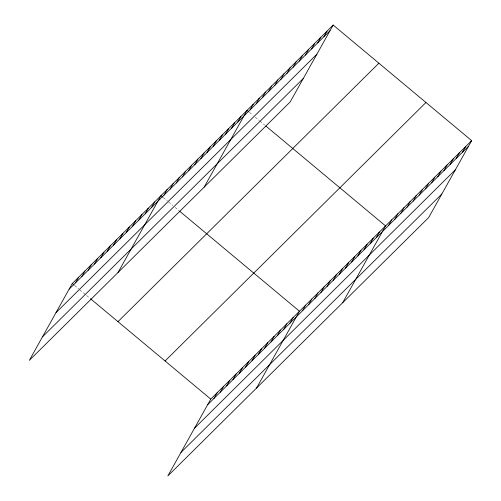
<?xml version="1.0" encoding="UTF-8"?>
<svg xmlns="http://www.w3.org/2000/svg" width="501" height="501" viewBox="0 0 501 501"><rect width="100%" height="100%" fill="white"/><g stroke="black" fill="none" stroke-linecap="round" stroke-linejoin="round"><path stroke-width="0.38" stroke-dasharray="2.5 1.88" d="M249.423 112.305L252.936 115.236M255.278 117.196L259.38 120.616M259.969 121.104L264.653 125.018M163.326 197.601L167.428 201.026M168.599 202.003L172.701 205.423M175.043 207.383L179.145 210.802M74.618 285.482L78.72 288.908M79.891 289.885L89.854 298.195"/><path stroke-width="0.75" d="M333.171 25.05L72.276 283.528L29.334 360.363L290.229 101.885L333.171 25.05L471.666 140.637L428.724 217.472L167.829 475.95L210.771 399.115L471.666 140.637M75.469 282.877L78.613 277.247M81.807 276.596L84.951 270.972M88.138 270.321L91.282 264.697M94.476 264.046L97.62 258.416M100.814 257.764L103.957 252.141M107.151 251.489L110.295 245.866M113.483 245.214L116.627 239.584M119.82 238.933L122.964 233.309M126.158 232.658L129.302 227.034M132.496 226.383L135.639 220.753M138.827 220.102L141.971 214.478M145.165 213.827L148.309 208.197M151.502 207.546L154.646 201.922M118.042 272.481L160.984 195.647L162.737 197.112M163.984 195.177L167.134 189.553M170.133 189.084L173.283 183.46M176.283 182.99L179.433 177.367M182.433 176.903L185.583 171.273M188.583 170.81L191.733 165.18M194.732 164.716L197.876 159.086M200.882 158.623L204.026 152.999M207.032 152.529L210.176 146.906M213.182 146.436L216.326 140.812M219.332 140.343L222.475 134.719M225.481 134.249L228.625 128.625M231.631 128.162L234.775 122.532M237.781 122.069L240.925 116.439M204.132 187.18L247.074 110.345L248.834 111.817M250.08 109.882L253.224 104.252M256.23 103.788L259.374 98.165M262.38 97.695L265.524 92.071M268.53 91.602L271.674 85.978M274.68 85.508L277.823 79.884M280.829 79.415L283.973 73.791M286.979 73.328L290.123 67.698M293.129 67.234L296.273 61.604M299.279 61.141L302.422 55.511M305.428 55.047L308.572 49.424M311.578 48.954L314.722 43.33M317.728 42.861L320.872 37.237M323.878 36.767L327.021 31.143M213.958 398.464L217.108 392.84M220.296 392.189L223.44 386.559M226.634 385.908L229.777 380.284M232.971 379.633L236.115 374.003M239.303 373.351L242.453 367.728M245.64 367.076L248.784 361.453M251.978 360.801L255.122 355.171M258.316 354.52L261.459 348.896M264.647 348.245L267.791 342.621M270.985 341.97L274.128 336.34M277.322 335.689L280.466 330.065M283.66 329.414L286.804 323.79M289.991 323.139L293.135 317.509M256.531 388.068L299.473 311.234L179.734 211.297M302.479 310.764L305.623 305.14M308.629 304.671L311.772 299.047M314.778 298.583L317.922 292.953M320.928 292.49L324.072 286.86M327.078 286.397L330.222 280.767M333.228 280.303L336.371 274.673M339.377 274.21L342.521 268.586M345.527 268.116L348.671 262.493M351.677 262.023L354.821 256.399M357.827 255.93L360.97 250.306M363.976 249.842L367.12 244.212M370.126 243.749L373.27 238.119M376.276 237.656L379.42 232.026M342.628 302.773L385.57 225.932L265.824 125.995M388.576 225.469L391.719 219.845M394.725 219.375L397.869 213.752M400.875 213.282L404.019 207.658M407.025 207.189L410.169 201.565M413.175 201.095L416.318 195.471M419.324 195.008L422.468 189.378M425.474 188.915L428.618 183.285M431.624 182.821L434.768 177.191M437.774 176.728L440.918 171.104M443.924 170.634L447.067 165.011M450.073 164.541L453.217 158.917M456.223 158.448L459.367 152.824M462.373 152.354L465.517 146.73M69.132 289.152L330.027 30.674M55.999 312.655L316.895 54.177M42.466 336.866L303.362 78.388M117.979 321.673L378.875 63.195M165.067 360.97L425.963 102.492M207.627 404.739L468.523 146.267M194.494 428.242L455.39 169.764M180.961 452.453L441.857 193.975M72.276 283.528L74.035 284.994M90.443 298.69L210.771 399.115"/></g></svg>
